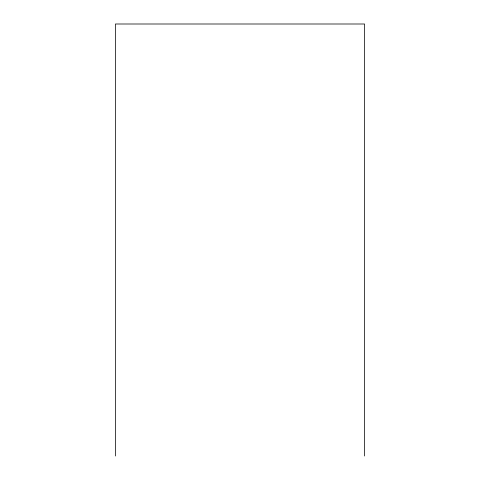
<?xml version="1.0" encoding="UTF-8"?>
<svg xmlns="http://www.w3.org/2000/svg" width="480" height="480" viewBox="0 0 480 480"><rect width="100%" height="100%" fill="white"/><g stroke="black" fill="none" stroke-linecap="round" stroke-linejoin="round"><path stroke-width="0.72" d="M364.572 456L364.572 24L115.428 24L115.428 456"/></g></svg>
